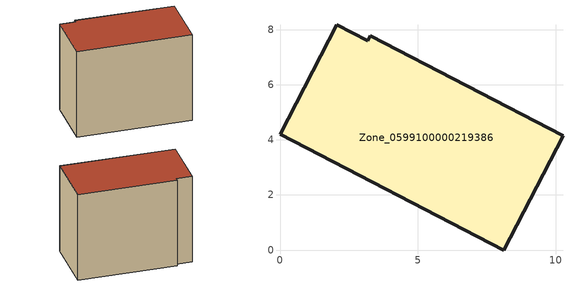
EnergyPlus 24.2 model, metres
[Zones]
Zone_0599100000219386
 floor ground (C_G): 3.28,7.78 10.27,4.15 8.12,0 0,4.2 2.06,8.17 3.18,7.59 z0
 wall outside (C_F): 8.12,0 10.27,4.15 3.28,7.78 3.18,7.59 2.06,8.17 0,4.2 8.12,0 z0:7.41
 roof outside (C_R): 10.27,4.15 3.28,7.78 3.18,7.59 2.06,8.17 0,4.2 8.12,0 z7.41
[BUILDING]
Pand.0599100000219386: North Axis=0; Terrain=City; Loads Convergence Tolerance Value=0.04; Temperature Convergence Tolerance Value=0.4; Solar Distribution=FullExterior; Maximum Number of Warmup Days=25; Minimum Number of Warmup Days=1
[Site:Location]
Rotterdam.The.Hague.AP_ZH_NLD Design_Conditions: Latitude=51.96; Longitude=4.45; Time Zone=1; Elevation=-4.5
[SITE:GROUNDTEMPERATURE:BUILDINGSURFACE]
18, 18, 18, 18, 18, 18, 18, 18, 18, 18, 18, 18
[MATERIAL] Thermal Absorptance=0.9; Solar Absorptance=0.7; Visible Absorptance=0.7
Name | Roughness | Thickness | Conductivity | Density | Specific Heat
G.TC.1946 | MediumSmooth | 0.15 | 1 | 540 | 1210
F.TC.1946 | Rough | 0.3 | 0.857143 | 1920 | 840
R.TC.1946 | MediumRough | 0.2 | 0.909091 | 1500 | 1000
[CONSTRUCTION]
C_G: G.TC.1946
C_F: F.TC.1946
C_R: R.TC.1946
[ZONE]
Zone_0599100000219386: Type=1; Multiplier=1; Ceiling Height=Autocalculate; Volume=Autocalculate; Floor Area=autocalculate; Part of Total Floor Area=Yes
[ZONEINFILTRATION:DESIGNFLOWRATE]
Infil_Zone_0599100000219386: Zone or ZoneList or Space or SpaceList=Zone_0599100000219386; Schedule=AlwaysOn; Design Flow Rate Calculation Method=Flow/Area; Flow Rate per Floor Area=0.003; Constant Term Coefficient=1; Temperature Term Coefficient=0; Velocity Term Coefficient=0; Velocity Squared Term Coefficient=0
[HVACTEMPLATE:ZONE:IDEALLOADSAIRSYSTEM]
Zone_0599100000219386: Maximum Heating Supply Air Temperature=50; Minimum Cooling Supply Air Temperature=13; Maximum Heating Supply Air Humidity Ratio=0.0156; Minimum Cooling Supply Air Humidity Ratio=0.0077; Heating Limit=NoLimit; Cooling Limit=NoLimit; Dehumidification Control Type=ConstantSensibleHeatRatio; Cooling Sensible Heat Ratio=0.7; Dehumidification Setpoint=60; Humidification Control Type=None; Humidification Setpoint=30; Outdoor Air Method=None; Outdoor Air Flow Rate per Person=0.00944; Outdoor Air Flow Rate per Zone Floor Area=0; Outdoor Air Flow Rate per Zone=0; Demand Controlled Ventilation Type=None; Outdoor Air Economizer Type=NoEconomizer; Heat Recovery Type=None; Sensible Heat Recovery Effectiveness=0.7; Latent Heat Recovery Effectiveness=0.65
[ZONECONTROL:THERMOSTAT]
ThermostatControl_Zone_0599100000219386: Zone or ZoneList=Zone_0599100000219386; Control Type Schedule=DualSetpointControlType; Control 1=Thermostat_Zone_0599100000219386; Temperature Difference Between Cutout And Setpoint=0
[THERMOSTATSETPOINT:DUALSETPOINT]
Thermostat_Zone_0599100000219386: Heating Setpoint Temperature Schedule=HeatingSetpoint_Zone_0599100000219386; Cooling Setpoint Temperature Schedule=CoolingSetpoint_Zone_0599100000219386
[SCHEDULE:COMPACT]
HeatingSetpoint_Zone_0599100000219386: Through: 12/31, For: AllDays, Until: 24:00, 21
CoolingSetpoint_Zone_0599100000219386: Through: 12/31, For: AllDays, Until: 24:00, 24
DualSetpointControlType: Through: 12/31, For: AllDays, Until: 24:00, 4
AlwaysOn: Through: 12/31, For: AllDays, Until: 24:00, 1
